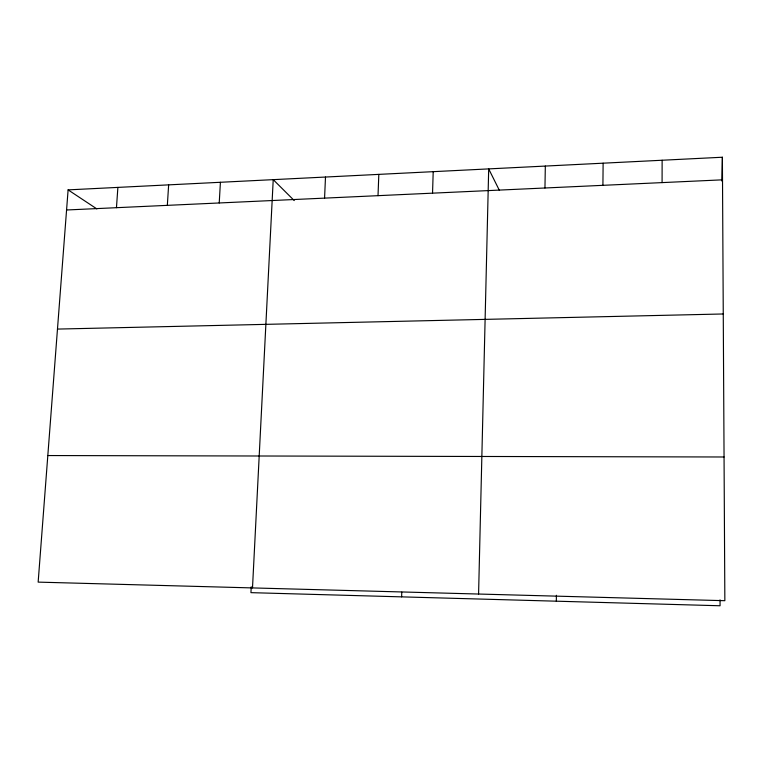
<?xml version="1.0" encoding="UTF-8"?>
<svg xmlns="http://www.w3.org/2000/svg" width="763" height="763" viewBox="0 0 763 763"><rect width="100%" height="100%" fill="white"/><g stroke="black" fill="none" stroke-linecap="round" stroke-linejoin="round"><path stroke-width="1.14" d="M662.084 182.605L662.131 160.24M602.913 185.323L603.123 163.187M556.322 601.187L556.408 595.283M544.954 187.994L545.326 166.067M478.582 594.043L488.692 168.9L499.25 190.101M721.798 181.003L722.389 157.235L68.107 189.882L38.15 582.121L724.85 600.7L722.389 157.235M432.545 193.153L433.203 171.665M401.624 596.857L401.777 592.145M378.019 195.662L378.82 174.384M324.571 198.122L325.496 177.045M251.237 586.766L250.941 592.651L720.072 605.765L720.043 599.832M252.496 587.92L273.221 179.648L294.241 200.574M219.229 202.968L220.412 182.281M167.335 205.352L168.642 184.865M116.462 207.689L117.883 187.402M66.572 209.987L722.513 179.83M57.473 329.082L723.257 313.974M47.821 455.549L724.049 456.989M68.107 189.882L96.853 208.909"/></g></svg>
